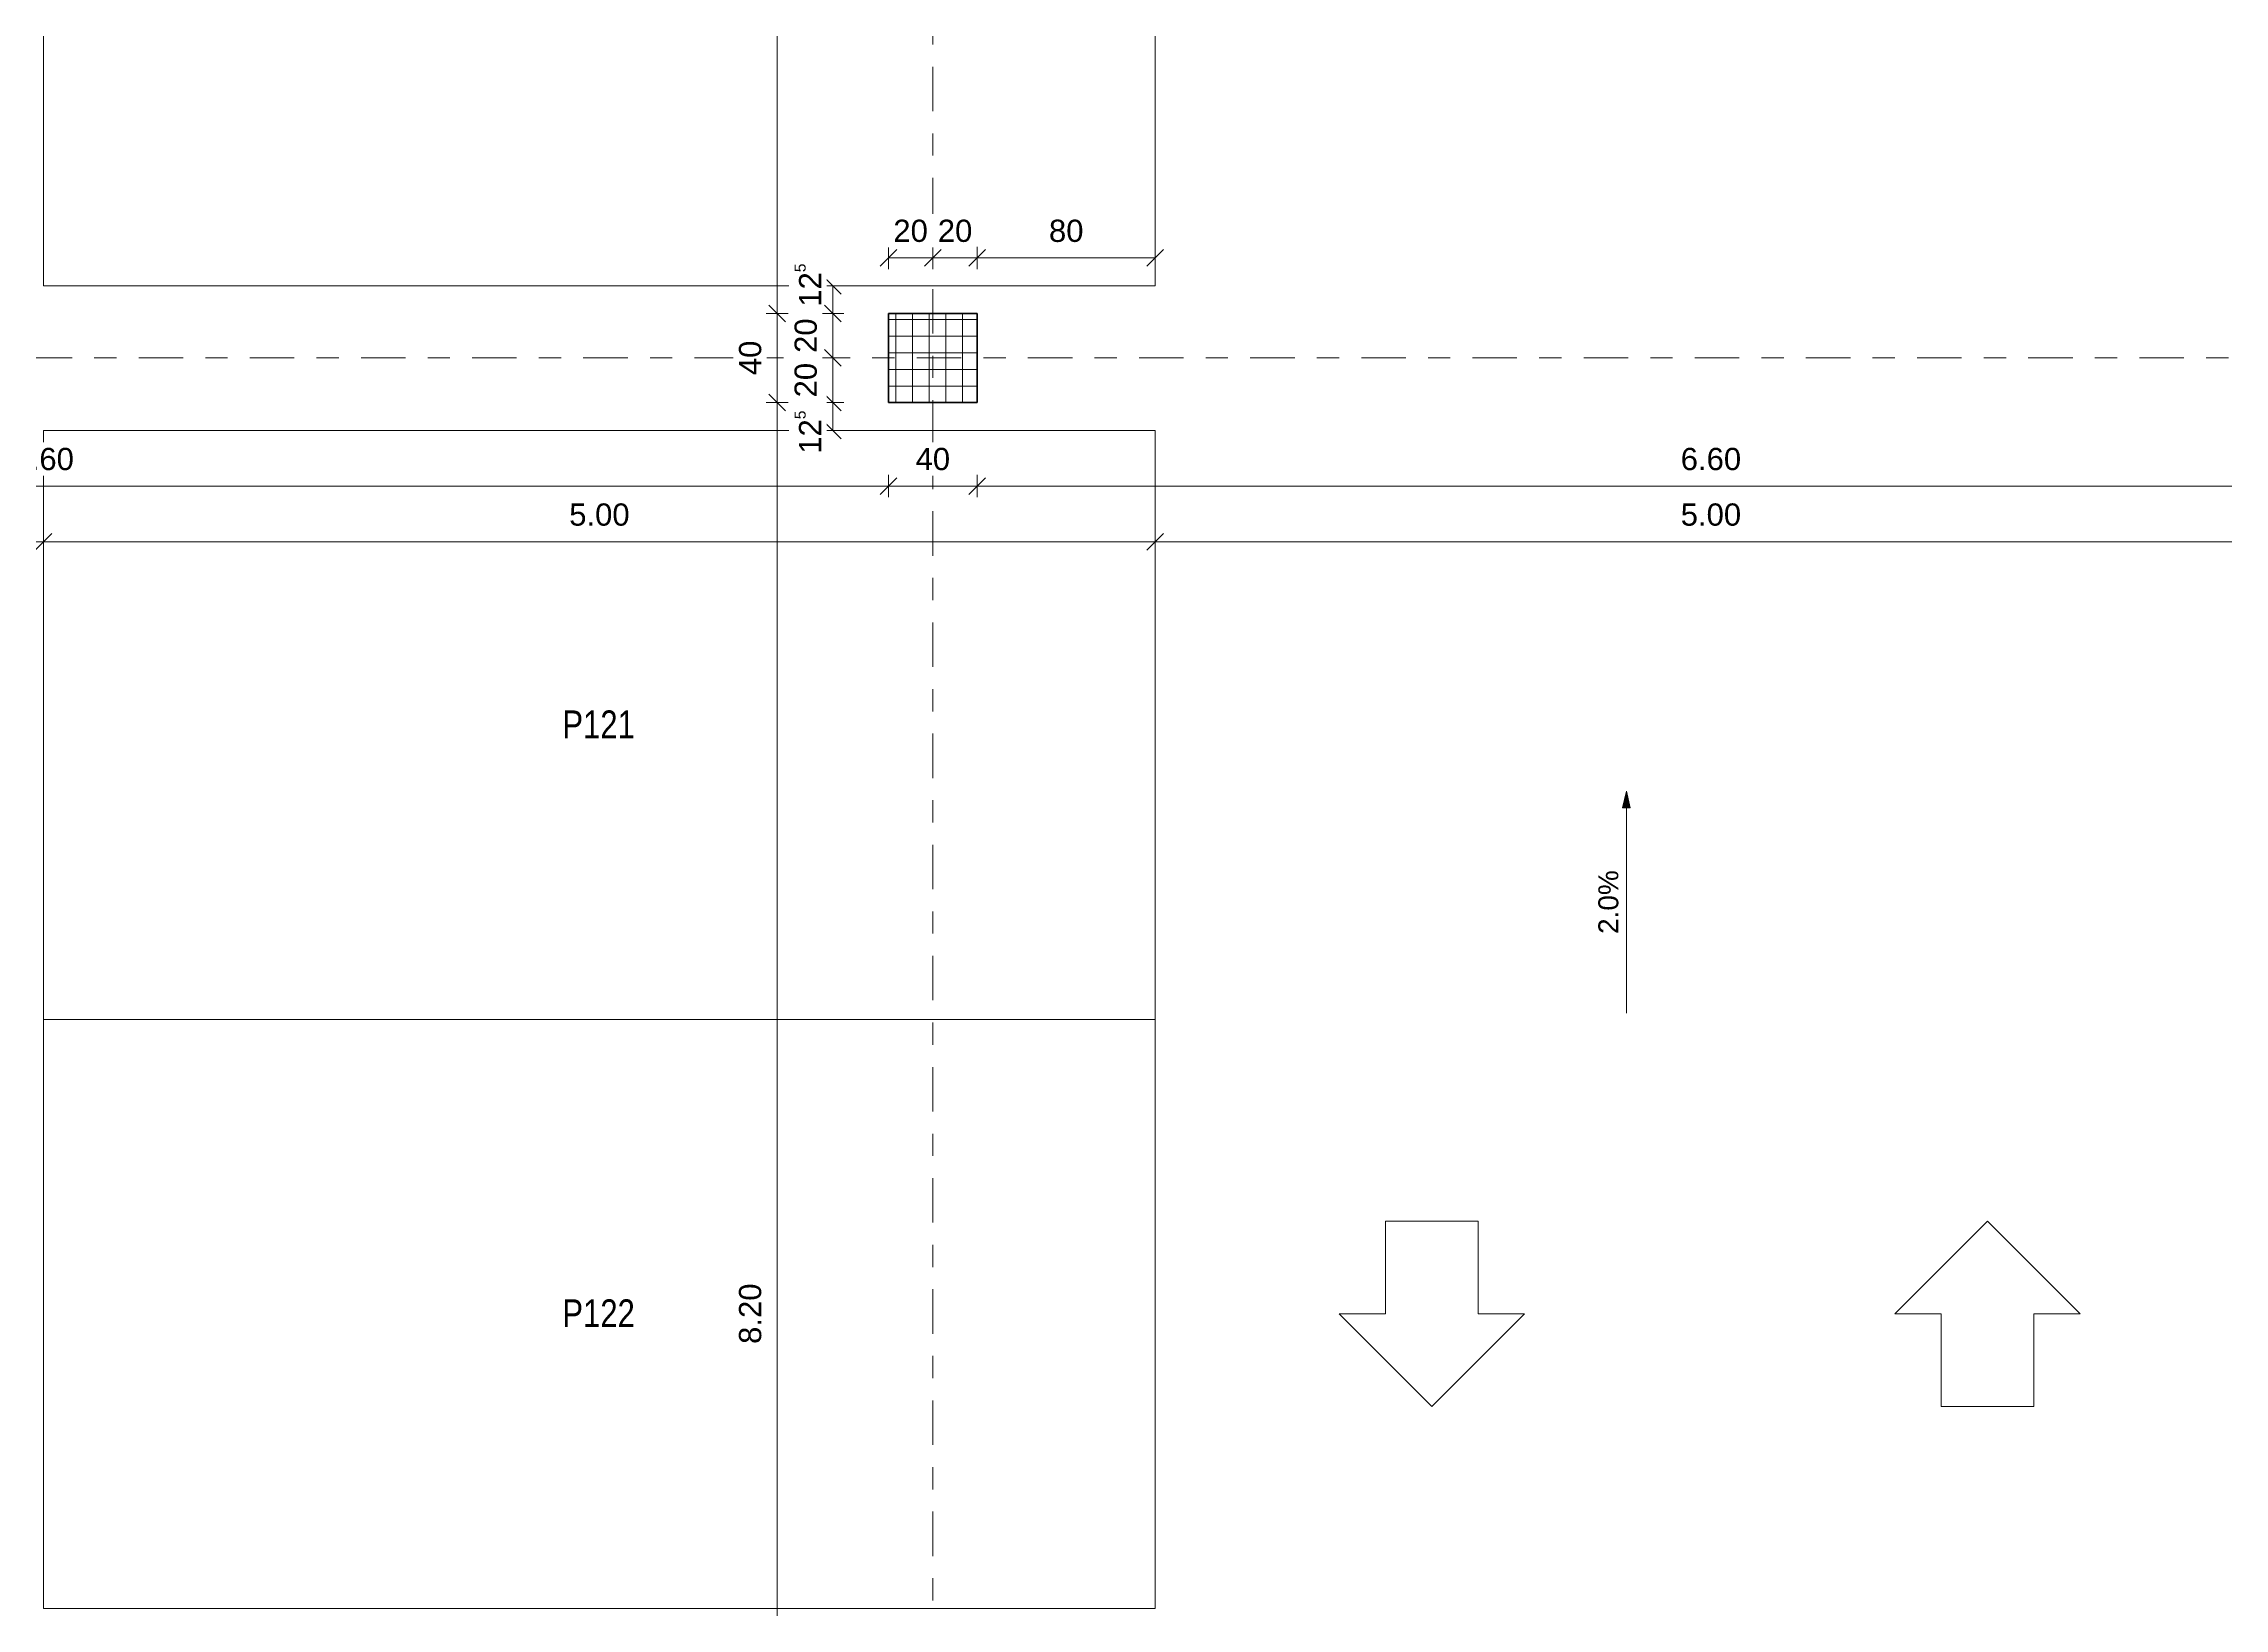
# Model space of a CAD drawing. Header units: metres. Extents: x -86 to 44, y -23 to 39.
# Drawn here: x -47.71 to -37.9, y 6.95 to 13.99 of the extents above; entities that cross this region are included whole.
import ezdxf

# ---------------------------------------------------------------- set-up
doc = ezdxf.new("R2010")
doc.units = ezdxf.units.M
doc.linetypes.add('_Rasterlinie_', pattern=[0.375, 0.2, -0.05, 0.075, -0.05])
for name, color, linetype, lineweight in [('A-____-____-DIMS', 7, 'Continuous', 5), ('A-____-____-DIMS-50', 7, 'Continuous', 5), ('A-DETL-GENF-OTLN', 7, 'Continuous', 9), ('C-PRKG-____-IDEN', 7, 'Continuous', 5), ('C-PRKG-____-OTLN', 7, 'Continuous', 9), ('G-____-____-DIMS', 7, 'Continuous', 5), ('S-COLS-____-MCUT', 7, 'Continuous', 35), ('S-COLS-____-OTLN', 7, 'Continuous', 9), ('S-GRID-____-OTLN', 7, 'Continuous', 5)]:
    doc.layers.add(name, color=color, linetype=linetype, lineweight=lineweight)
doc.styles.add('Arial', font='arial.ttf', dxfattribs={"height": 0.09})
doc.styles.add('Arial_1', font='arial.ttf', dxfattribs={"height": 0.1})
doc.styles.add('Arial_3', font='arial.ttf', dxfattribs={"width": 0.8, "height": 0.125})
doc.dimstyles.new('SUB_Rohbau_fein_3', dxfattribs={"dimscale": 0.3048, "dimtxt": 0.102026, "dimasz": 0.246063, "dimexe": 0.164042, "dimexo": 0.0625, "dimgap": 0.123031, "dimtad": 1, "dimdec": 1, "dimlfac": 100, "dimrnd": 0.5, "dimdsep": 46, "dimtxsty": 'Arial_1', "dimblk1": 'OBLIQUE', "dimblk2": 'OBLIQUE', "dimsah": 1, "dimcen": 0.09, "dimazin": 0, "dimtfac": 1, "dimtdec": 4, "dimtix": 1, "dimtmove": 2, "dimatfit": 3, "dimfxl": 0.164042, "dimfxlon": 1, "dimtvp": 1, "dimtfill": 1, "dimtolj": 1, "dimtzin": 0, "dimarcsym": 2})
doc.dimstyles.new('SUB_Rohbau_fein_6', dxfattribs={"dimscale": 0.3048, "dimtxt": 0.102026, "dimasz": 0.246063, "dimexe": 0.164042, "dimexo": 0.0625, "dimgap": 0.123031, "dimtad": 1, "dimdec": 1, "dimlfac": 100, "dimrnd": 0.5, "dimdsep": 46, "dimtxsty": 'Arial_1', "dimblk1": 'OBLIQUE', "dimblk2": 'OBLIQUE', "dimsah": 1, "dimcen": 0.09, "dimazin": 0, "dimtfac": 1, "dimtdec": 4, "dimtix": 1, "dimtmove": 0, "dimatfit": 3, "dimfxl": 0.164042, "dimfxlon": 1, "dimtvp": 1, "dimtfill": 1, "dimtolj": 1, "dimtzin": 0, "dimarcsym": 2})
doc.dimstyles.new('SUB_Rohbau_fein_7', dxfattribs={"dimscale": 0.3048, "dimtxt": 0.102026, "dimasz": 0.246063, "dimexe": 0.164042, "dimexo": 0.0625, "dimgap": 0.123031, "dimtad": 1, "dimrnd": 0.005, "dimzin": 0, "dimdsep": 46, "dimtxsty": 'Arial_1', "dimblk1": 'OBLIQUE', "dimblk2": 'OBLIQUE', "dimsah": 1, "dimcen": 0.09, "dimazin": 0, "dimtfac": 1, "dimtdec": 4, "dimtix": 1, "dimtmove": 0, "dimatfit": 3, "dimfxl": 0.164042, "dimfxlon": 1, "dimtvp": 1, "dimtfill": 1, "dimtolj": 1, "dimtzin": 0, "dimarcsym": 2})

# ---------------------------------------------------------------- blocks, each defined once
blk = doc.blocks.new('PP_Parkplatz - 2650 x 5000-V52--01_UG_OK_FFB_AF')
at = {"layer": 'C-PRKG-____-OTLN', "color": 253, "true_color": 0x999999}
for p, q in [((-47.708, 12.9016), (-47.708, 15.551)), ((-42.708, 15.551), (-47.708, 15.551)), ((-42.708, 15.551), (-47.708, 15.551)), ((-47.708, 15.551), (-47.708, 12.9016)), ((-47.708, 12.9016), (-47.708, 15.551)), ((-47.708, 15.551), (-42.708, 15.551)), ((-47.708, 15.551), (-47.708, 15.551)), ((-42.708, 12.9016), (-42.708, 15.551)), ((-42.708, 12.9016), (-42.708, 15.551)), ((-42.708, 15.551), (-42.708, 12.9016)), ((-42.708, 15.551), (-42.708, 15.551)), ((-42.708, 12.9016), (-47.708, 12.9016)), ((-47.708, 12.9016), (-42.708, 12.9016)), ((-42.708, 12.9016), (-47.708, 12.9016)), ((-47.708, 12.9016), (-47.708, 12.9016)), ((-42.708, 12.9016), (-42.708, 12.9016))]:
    blk.add_line(p, q, dxfattribs=at)
blk = doc.blocks.new('PP_Parkplatz - 2650 x 5000-V56--01_UG_OK_FFB_AF')
at = {"layer": 'C-PRKG-____-OTLN', "color": 253, "true_color": 0x999999}
for p, q in [((-42.708, 9.6005), (-47.708, 9.6005)), ((-47.708, 9.6005), (-47.708, 6.9511)), ((-47.708, 9.6005), (-47.708, 9.6005)), ((-42.708, 6.9511), (-42.708, 9.6005)), ((-42.708, 9.6005), (-42.708, 9.6005)), ((-47.708, 6.9511), (-42.708, 6.9511)), ((-47.708, 6.9511), (-47.708, 6.951)), ((-42.708, 6.9511), (-42.708, 6.951))]:
    blk.add_line(p, q, dxfattribs=at)
blk = doc.blocks.new('PP_Parkplatz - 2650 x 5000-V57--01_UG_OK_FFB_AF')
at = {"layer": 'C-PRKG-____-OTLN', "color": 253, "true_color": 0x999999}
for p, q in [((-42.708, 12.25), (-47.708, 12.25)), ((-47.708, 12.25), (-47.708, 9.6005)), ((-47.708, 12.25), (-47.708, 12.25)), ((-42.708, 9.6005), (-42.708, 12.25)), ((-42.708, 12.25), (-42.708, 12.25)), ((-47.708, 9.6005), (-42.708, 9.6005)), ((-47.708, 9.6005), (-47.708, 9.6005)), ((-42.708, 9.6005), (-42.708, 9.6005))]:
    blk.add_line(p, q, dxfattribs=at)
blk = doc.blocks.new('DE_Fahrtrichtung - DE_Fahrtrichtung-18426228--01_UG_OK_FFB_AF')
at = {"layer": 'A-DETL-GENF-OTLN'}
for p, q in [((1.325, -0.8335), (0.9082, -1.2503)), ((1.325, -1.0419), (1.325, -0.8335)), ((1.7418, -1.0419), (1.325, -1.0419)), ((1.7418, -1.4586), (1.7418, -1.0419)), ((0.9082, -1.2503), (1.325, -1.667)), ((1.325, -1.667), (1.325, -1.4586)), ((1.325, -1.4586), (1.7418, -1.4586)), ((1.7418, -3.7508), (1.325, -3.334)), ((1.325, -3.334), (1.325, -3.5424)), ((1.325, -3.5424), (0.9082, -3.5424)), ((0.9082, -3.5424), (0.9082, -3.9591)), ((1.325, -4.1675), (1.7418, -3.7508)), ((0.9082, -3.9591), (1.325, -3.9591)), ((1.325, -3.9591), (1.325, -4.1675))]:
    blk.add_line(p, q, dxfattribs=at)
blk = doc.blocks.new('DIMBLOCK903--01_UG_OK_FFB_AF')
at = {"layer": 'A-____-____-DIMS-50'}
for p, q in [((-44.158, 12.9016), (-44.208, 12.9016)), ((-44.158, 12.9016), (-44.1955, 12.9391)), ((-44.158, 12.9016), (-44.158, 12.7766)), ((-44.158, 12.9016), (-44.1205, 12.8641)), ((-44.158, 12.9016), (-44.108, 12.9016)), ((-44.158, 12.7766), (-44.208, 12.7766)), ((-44.158, 12.7766), (-44.1955, 12.8141)), ((-44.158, 12.7766), (-44.1205, 12.7391)), ((-44.158, 12.7766), (-44.108, 12.7766))]:
    blk.add_line(p, q, dxfattribs=at)
at = {"layer": 'A-____-____-DIMS-50', "color": 0, "insert": (-44.33, 12.807), "char_height": 0.1, "width": 0.248525, "attachment_point": 1, "rotation": 90, "line_spacing_factor": 0.941778, "style": 'Arial_1', "bg_fill": 3, "box_fill_scale": 1.25, "bg_fill_color": 256, "bg_fill_true_color": 13158600, "bg_fill_transparency": 0}
blk.add_mtext('12\\A2\\H0.5x;\\S5^  ;\\H2x;', dxfattribs=at)
blk = doc.blocks.new('_Oblique')
at = {"color": 0, "linetype": 'ByBlock', "lineweight": -2}
blk.add_line((-0.5, -0.5), (0.5, 0.5), dxfattribs=at)
blk = doc.blocks.new('DIMBLOCK904--01_UG_OK_FFB_AF')
at = {"layer": 'A-____-____-DIMS-50'}
for p, q in [((-44.158, 12.7766), (-44.208, 12.7766)), ((-44.158, 12.7766), (-44.1955, 12.8141)), ((-44.158, 12.7766), (-44.158, 12.5766)), ((-44.158, 12.7766), (-44.1205, 12.7391)), ((-44.158, 12.7766), (-44.108, 12.7766)), ((-44.158, 12.5766), (-44.208, 12.5766)), ((-44.158, 12.5766), (-44.1955, 12.6141)), ((-44.158, 12.5766), (-44.1205, 12.5391)), ((-44.158, 12.5766), (-44.108, 12.5766))]:
    blk.add_line(p, q, dxfattribs=at)
at = {"layer": 'A-____-____-DIMS-50', "color": 0, "insert": (-44.33, 12.599), "char_height": 0.1, "width": 0.186088, "attachment_point": 1, "rotation": 90, "line_spacing_factor": 0.941778, "style": 'Arial_1', "bg_fill": 3, "box_fill_scale": 1.25, "bg_fill_color": 256, "bg_fill_true_color": 13158600, "bg_fill_transparency": 0}
blk.add_mtext('20', dxfattribs=at)
blk = doc.blocks.new('DIMBLOCK905--01_UG_OK_FFB_AF')
at = {"layer": 'A-____-____-DIMS-50'}
for p, q in [((-44.158, 12.5766), (-44.208, 12.5766)), ((-44.158, 12.5766), (-44.1955, 12.6141)), ((-44.158, 12.5766), (-44.158, 12.3766)), ((-44.158, 12.5766), (-44.1205, 12.5391)), ((-44.158, 12.5766), (-44.108, 12.5766)), ((-44.158, 12.3766), (-44.208, 12.3766)), ((-44.158, 12.3766), (-44.1955, 12.4141)), ((-44.158, 12.3766), (-44.1205, 12.3391)), ((-44.158, 12.3766), (-44.108, 12.3766))]:
    blk.add_line(p, q, dxfattribs=at)
at = {"layer": 'A-____-____-DIMS-50', "color": 0, "insert": (-44.33, 12.399), "char_height": 0.1, "width": 0.186088, "attachment_point": 1, "rotation": 90, "line_spacing_factor": 0.941778, "style": 'Arial_1', "bg_fill": 3, "box_fill_scale": 1.25, "bg_fill_color": 256, "bg_fill_true_color": 13158600, "bg_fill_transparency": 0}
blk.add_mtext('20', dxfattribs=at)
blk = doc.blocks.new('DIMBLOCK906--01_UG_OK_FFB_AF')
at = {"layer": 'A-____-____-DIMS-50'}
for p, q in [((-44.158, 12.3766), (-44.208, 12.3766)), ((-44.158, 12.3766), (-44.1955, 12.4141)), ((-44.158, 12.3766), (-44.158, 12.25)), ((-44.158, 12.3766), (-44.1205, 12.3391)), ((-44.158, 12.3766), (-44.108, 12.3766)), ((-44.158, 12.25), (-44.1955, 12.2875)), ((-44.158, 12.25), (-44.208, 12.25)), ((-44.158, 12.25), (-44.1205, 12.2125)), ((-44.158, 12.25), (-44.108, 12.25))]:
    blk.add_line(p, q, dxfattribs=at)
at = {"layer": 'A-____-____-DIMS-50', "color": 0, "insert": (-44.33, 12.1456), "char_height": 0.1, "width": 0.248525, "attachment_point": 1, "rotation": 90, "line_spacing_factor": 0.941778, "style": 'Arial_1', "bg_fill": 3, "box_fill_scale": 1.25, "bg_fill_color": 256, "bg_fill_true_color": 13158600, "bg_fill_transparency": 0}
blk.add_mtext('12\\A2\\H0.5x;\\S5^  ;\\H2x;', dxfattribs=at)
blk = doc.blocks.new('DIMBLOCK907--01_UG_OK_FFB_AF')
at = {"layer": 'A-____-____-DIMS-50'}
for p, q in [((-43.908, 13.0266), (-43.908, 13.0766)), ((-43.908, 13.0266), (-43.8705, 13.0641)), ((-43.708, 13.0266), (-43.708, 13.0766)), ((-43.708, 13.0266), (-43.6705, 13.0641)), ((-43.908, 13.0266), (-43.9455, 12.9891)), ((-43.908, 13.0266), (-43.708, 13.0266)), ((-43.908, 13.0266), (-43.908, 12.9766)), ((-43.708, 13.0266), (-43.7455, 12.9891)), ((-43.708, 13.0266), (-43.708, 12.9766))]:
    blk.add_line(p, q, dxfattribs=at)
at = {"layer": 'A-____-____-DIMS-50', "color": 0, "insert": (-43.8856, 13.1986), "char_height": 0.1, "width": 0.186088, "attachment_point": 1, "line_spacing_factor": 0.941778, "style": 'Arial_1', "bg_fill": 3, "box_fill_scale": 1.25, "bg_fill_color": 256, "bg_fill_true_color": 13158600, "bg_fill_transparency": 0}
blk.add_mtext('20', dxfattribs=at)
blk = doc.blocks.new('DIMBLOCK908--01_UG_OK_FFB_AF')
at = {"layer": 'A-____-____-DIMS-50'}
for p, q in [((-43.708, 13.0266), (-43.708, 13.0766)), ((-43.708, 13.0266), (-43.6705, 13.0641)), ((-43.508, 13.0266), (-43.508, 13.0766)), ((-43.508, 13.0266), (-43.4705, 13.0641)), ((-43.708, 13.0266), (-43.7455, 12.9891)), ((-43.708, 13.0266), (-43.508, 13.0266)), ((-43.708, 13.0266), (-43.708, 12.9766)), ((-43.508, 13.0266), (-43.5455, 12.9891)), ((-43.508, 13.0266), (-43.508, 12.9766))]:
    blk.add_line(p, q, dxfattribs=at)
at = {"layer": 'A-____-____-DIMS-50', "color": 0, "insert": (-43.6856, 13.1986), "char_height": 0.1, "width": 0.186088, "attachment_point": 1, "line_spacing_factor": 0.941778, "style": 'Arial_1', "bg_fill": 3, "box_fill_scale": 1.25, "bg_fill_color": 256, "bg_fill_true_color": 13158600, "bg_fill_transparency": 0}
blk.add_mtext('20', dxfattribs=at)
blk = doc.blocks.new('DIMBLOCK909--01_UG_OK_FFB_AF')
at = {"layer": 'A-____-____-DIMS-50'}
for p, q in [((-43.508, 13.0266), (-43.508, 13.0766)), ((-43.508, 13.0266), (-43.4705, 13.0641)), ((-42.708, 13.0266), (-42.708, 13.0766)), ((-42.708, 13.0266), (-42.6705, 13.0641)), ((-43.508, 13.0266), (-43.5455, 12.9891)), ((-43.508, 13.0266), (-42.708, 13.0266)), ((-43.508, 13.0266), (-43.508, 12.9766)), ((-42.708, 13.0266), (-42.7455, 12.9891)), ((-42.708, 13.0266), (-42.708, 12.9766))]:
    blk.add_line(p, q, dxfattribs=at)
at = {"layer": 'A-____-____-DIMS-50', "color": 0, "insert": (-43.1856, 13.1986), "char_height": 0.1, "width": 0.186088, "attachment_point": 1, "line_spacing_factor": 0.941778, "style": 'Arial_1', "bg_fill": 3, "box_fill_scale": 1.25, "bg_fill_color": 256, "bg_fill_true_color": 13158600, "bg_fill_transparency": 0}
blk.add_mtext('80', dxfattribs=at)
blk = doc.blocks.new('DIMBLOCK1000--01_UG_OK_FFB_AF')
at = {"layer": 'A-____-____-DIMS-50'}
for p, q in [((-44.408, 12.3766), (-44.458, 12.3766)), ((-44.408, 12.3766), (-44.4455, 12.4141)), ((-44.408, 4.1766), (-44.408, 12.3766)), ((-44.408, 12.3766), (-44.3705, 12.3391)), ((-44.408, 12.3766), (-44.358, 12.3766)), ((-44.408, 4.1766), (-44.458, 4.1766)), ((-44.408, 4.1766), (-44.4455, 4.2141)), ((-44.408, 4.1766), (-44.3705, 4.1391)), ((-44.408, 4.1766), (-44.358, 4.1766))]:
    blk.add_line(p, q, dxfattribs=at)
at = {"layer": 'A-____-____-DIMS-50', "color": 0, "insert": (-44.58, 8.1409), "char_height": 0.1, "width": 0.325653, "attachment_point": 1, "rotation": 90, "line_spacing_factor": 0.941778, "style": 'Arial_1', "bg_fill": 3, "box_fill_scale": 1.25, "bg_fill_color": 256, "bg_fill_true_color": 13158600, "bg_fill_transparency": 0}
blk.add_mtext('8.20', dxfattribs=at)
blk = doc.blocks.new('DIMBLOCK1001--01_UG_OK_FFB_AF')
at = {"layer": 'A-____-____-DIMS-50'}
for p, q in [((-44.408, 12.7766), (-44.458, 12.7766)), ((-44.408, 12.7766), (-44.4455, 12.8141)), ((-44.408, 12.3766), (-44.408, 12.7766)), ((-44.408, 12.7766), (-44.3705, 12.7391)), ((-44.408, 12.7766), (-44.358, 12.7766)), ((-44.408, 12.3766), (-44.458, 12.3766)), ((-44.408, 12.3766), (-44.4455, 12.4141)), ((-44.408, 12.3766), (-44.3705, 12.3391)), ((-44.408, 12.3766), (-44.358, 12.3766))]:
    blk.add_line(p, q, dxfattribs=at)
at = {"layer": 'A-____-____-DIMS-50', "color": 0, "insert": (-44.58, 12.499), "char_height": 0.1, "width": 0.186088, "attachment_point": 1, "rotation": 90, "line_spacing_factor": 0.941778, "style": 'Arial_1', "bg_fill": 3, "box_fill_scale": 1.25, "bg_fill_color": 256, "bg_fill_true_color": 13158600, "bg_fill_transparency": 0}
blk.add_mtext('40', dxfattribs=at)
blk = doc.blocks.new('DIMBLOCK1002--01_UG_OK_FFB_AF')
at = {"layer": 'A-____-____-DIMS-50'}
for p, q in [((-44.408, 20.9766), (-44.4455, 21.0141)), ((-44.408, 20.9766), (-44.458, 20.9766)), ((-44.408, 12.7766), (-44.408, 20.9766)), ((-44.408, 20.9766), (-44.3705, 20.9391)), ((-44.408, 20.9766), (-44.358, 20.9766)), ((-44.408, 12.7766), (-44.458, 12.7766)), ((-44.408, 12.7766), (-44.4455, 12.8141)), ((-44.408, 12.7766), (-44.3705, 12.7391)), ((-44.408, 12.7766), (-44.358, 12.7766))]:
    blk.add_line(p, q, dxfattribs=at)
at = {"layer": 'A-____-____-DIMS-50', "color": 0, "insert": (-44.58, 16.7409), "char_height": 0.1, "width": 0.325653, "attachment_point": 1, "rotation": 90, "line_spacing_factor": 0.941778, "style": 'Arial_1', "bg_fill": 3, "box_fill_scale": 1.25, "bg_fill_color": 256, "bg_fill_true_color": 13158600, "bg_fill_transparency": 0}
blk.add_mtext('8.20', dxfattribs=at)
blk = doc.blocks.new('DIMBLOCK1106--01_UG_OK_FFB_AF')
at = {"layer": 'A-____-____-DIMS-50'}
for p, q in [((-51.508, 12), (-51.5455, 11.9625)), ((-51.508, 12), (-51.508, 12.05)), ((-51.508, 12), (-51.4705, 12.0375)), ((-51.508, 12), (-43.908, 12)), ((-51.508, 12), (-51.508, 11.95)), ((-43.908, 12), (-43.9455, 11.9625)), ((-43.908, 12), (-43.908, 12.05)), ((-43.908, 12), (-43.8705, 12.0375)), ((-43.908, 12), (-43.908, 11.95))]:
    blk.add_line(p, q, dxfattribs=at)
at = {"layer": 'A-____-____-DIMS-50', "color": 0, "insert": (-47.8437, 12.172), "char_height": 0.1, "width": 0.325653, "attachment_point": 1, "line_spacing_factor": 0.941778, "style": 'Arial_1', "bg_fill": 3, "box_fill_scale": 1.25, "bg_fill_color": 256, "bg_fill_true_color": 13158600, "bg_fill_transparency": 0}
blk.add_mtext('7.60', dxfattribs=at)
blk = doc.blocks.new('DIMBLOCK1107--01_UG_OK_FFB_AF')
at = {"layer": 'A-____-____-DIMS-50'}
for p, q in [((-43.908, 12), (-43.9455, 11.9625)), ((-43.908, 12), (-43.908, 12.05)), ((-43.908, 12), (-43.8705, 12.0375)), ((-43.908, 12), (-43.508, 12)), ((-43.908, 12), (-43.908, 11.95)), ((-43.508, 12), (-43.5455, 11.9625)), ((-43.508, 12), (-43.508, 12.05)), ((-43.508, 12), (-43.4705, 12.0375)), ((-43.508, 12), (-43.508, 11.95))]:
    blk.add_line(p, q, dxfattribs=at)
at = {"layer": 'A-____-____-DIMS-50', "color": 0, "insert": (-43.7856, 12.172), "char_height": 0.1, "width": 0.186088, "attachment_point": 1, "line_spacing_factor": 0.941778, "style": 'Arial_1', "bg_fill": 3, "box_fill_scale": 1.25, "bg_fill_color": 256, "bg_fill_true_color": 13158600, "bg_fill_transparency": 0}
blk.add_mtext('40', dxfattribs=at)
blk = doc.blocks.new('DIMBLOCK1108--01_UG_OK_FFB_AF')
at = {"layer": 'A-____-____-DIMS-50'}
for p, q in [((-43.508, 12), (-43.5455, 11.9625)), ((-43.508, 12), (-43.508, 12.05)), ((-43.508, 12), (-43.4705, 12.0375)), ((-43.508, 12), (-36.908, 12)), ((-43.508, 12), (-43.508, 11.95)), ((-36.908, 12), (-36.9455, 11.9625)), ((-36.908, 12), (-36.908, 12.05)), ((-36.908, 12), (-36.8705, 12.0375)), ((-36.908, 12), (-36.908, 11.95))]:
    blk.add_line(p, q, dxfattribs=at)
at = {"layer": 'A-____-____-DIMS-50', "color": 0, "insert": (-40.3437, 12.172), "char_height": 0.1, "width": 0.325653, "attachment_point": 1, "line_spacing_factor": 0.941778, "style": 'Arial_1', "bg_fill": 3, "box_fill_scale": 1.25, "bg_fill_color": 256, "bg_fill_true_color": 13158600, "bg_fill_transparency": 0}
blk.add_mtext('6.60', dxfattribs=at)
blk = doc.blocks.new('DIMBLOCK1117--01_UG_OK_FFB_AF')
at = {"layer": 'A-____-____-DIMS-50'}
for p, q in [((-52.708, 11.75), (-52.708, 11.8)), ((-52.708, 11.75), (-52.6705, 11.7875)), ((-47.708, 11.75), (-47.708, 11.8)), ((-47.708, 11.75), (-47.6705, 11.7875)), ((-52.708, 11.75), (-52.7455, 11.7125)), ((-52.708, 11.75), (-47.708, 11.75)), ((-52.708, 11.75), (-52.708, 11.7)), ((-47.708, 11.75), (-47.7455, 11.7125)), ((-47.708, 11.75), (-47.708, 11.7))]:
    blk.add_line(p, q, dxfattribs=at)
at = {"layer": 'A-____-____-DIMS-50', "color": 0, "insert": (-50.3437, 11.922), "char_height": 0.1, "width": 0.325653, "attachment_point": 1, "line_spacing_factor": 0.941778, "style": 'Arial_1', "bg_fill": 3, "box_fill_scale": 1.25, "bg_fill_color": 256, "bg_fill_true_color": 13158600, "bg_fill_transparency": 0}
blk.add_mtext('5.00', dxfattribs=at)
blk = doc.blocks.new('DIMBLOCK1118--01_UG_OK_FFB_AF')
at = {"layer": 'A-____-____-DIMS-50'}
for p, q in [((-47.708, 11.75), (-47.708, 11.8)), ((-47.708, 11.75), (-47.6705, 11.7875)), ((-42.708, 11.75), (-42.708, 11.8)), ((-42.708, 11.75), (-42.6705, 11.7875)), ((-47.708, 11.75), (-47.7455, 11.7125)), ((-47.708, 11.75), (-42.708, 11.75)), ((-47.708, 11.75), (-47.708, 11.7)), ((-42.708, 11.75), (-42.7455, 11.7125)), ((-42.708, 11.75), (-42.708, 11.7))]:
    blk.add_line(p, q, dxfattribs=at)
at = {"layer": 'A-____-____-DIMS-50', "color": 0, "insert": (-45.3437, 11.922), "char_height": 0.1, "width": 0.325653, "attachment_point": 1, "line_spacing_factor": 0.941778, "style": 'Arial_1', "bg_fill": 3, "box_fill_scale": 1.25, "bg_fill_color": 256, "bg_fill_true_color": 13158600, "bg_fill_transparency": 0}
blk.add_mtext('5.00', dxfattribs=at)
blk = doc.blocks.new('DIMBLOCK1119--01_UG_OK_FFB_AF')
at = {"layer": 'A-____-____-DIMS-50'}
for p, q in [((-42.708, 11.75), (-42.708, 11.8)), ((-42.708, 11.75), (-42.6705, 11.7875)), ((-37.708, 11.75), (-37.708, 11.8)), ((-37.708, 11.75), (-37.6705, 11.7875)), ((-42.708, 11.75), (-42.7455, 11.7125)), ((-42.708, 11.75), (-37.708, 11.75)), ((-42.708, 11.75), (-42.708, 11.7)), ((-37.708, 11.75), (-37.7455, 11.7125)), ((-37.708, 11.75), (-37.708, 11.7))]:
    blk.add_line(p, q, dxfattribs=at)
at = {"layer": 'A-____-____-DIMS-50', "color": 0, "insert": (-40.3437, 11.922), "char_height": 0.1, "width": 0.325653, "attachment_point": 1, "line_spacing_factor": 0.941778, "style": 'Arial_1', "bg_fill": 3, "box_fill_scale": 1.25, "bg_fill_color": 256, "bg_fill_true_color": 13158600, "bg_fill_transparency": 0}
blk.add_mtext('5.00', dxfattribs=at)

msp = doc.modelspace()

# ---------------------------------------------------------------- hatches: boundary and pattern name
at = {"layer": 'G-____-____-DIMS'}
msp.add_hatch(color=256, dxfattribs=at).paths.add_polyline_path([(-40.5882, 10.6281), (-40.6048, 10.5531), (-40.5716, 10.5531)])
at = {"layer": 'S-COLS-____-OTLN'}
h = msp.add_hatch(dxfattribs=at)
h.set_pattern_fill('FP_2', color=256, style=0, pattern_type=2)
h.set_pattern_definition([(0, (0, 0), (0, 0.075), []), (90, (0, 0), (-0.075, 5e-18), [])])
h.paths.add_polyline_path([(-43.508, 12.3766), (-43.508, 12.7766), (-43.908, 12.7766), (-43.908, 12.3766)])

# ---------------------------------------------------------------- linework, layer by layer
at = {"layer": 'G-____-____-DIMS'}
for p, q in [((-40.5882, 10.6281), (-40.6048, 10.5531)), ((-40.5716, 10.5531), (-40.5882, 10.6281)), ((-40.6048, 10.5531), (-40.5716, 10.5531))]:
    msp.add_line(p, q, dxfattribs=at)
at = {"layer": 'S-COLS-____-MCUT'}
for p, q in [((-43.508, 12.7766), (-43.908, 12.7766)), ((-43.908, 12.7766), (-43.908, 12.3766)), ((-43.508, 12.3766), (-43.508, 12.7766)), ((-43.908, 12.3766), (-43.508, 12.3766))]:
    msp.add_line(p, q, dxfattribs=at)
at = {"layer": 'S-GRID-____-OTLN', "color": 8, "linetype": '_Rasterlinie_', "true_color": 0x808080}
for p, q in [((-43.708, -7.8134), (-43.708, 34.9016)), ((-80.7802, 12.5766), (-35.6866, 12.5766))]:
    msp.add_line(p, q, dxfattribs=at)

# ---------------------------------------------------------------- block references
at = {"layer": 'A-DETL-GENF-OTLN', "rotation": 89.9999999999995}
msp.add_blockref('DE_Fahrtrichtung - DE_Fahrtrichtung-18426228--01_UG_OK_FFB_AF', (-42.7141, 6.9511), dxfattribs=at)
at = {"layer": 'C-PRKG-____-OTLN', "color": 253, "true_color": 0x999999}
for name in ['PP_Parkplatz - 2650 x 5000-V52--01_UG_OK_FFB_AF', 'PP_Parkplatz - 2650 x 5000-V57--01_UG_OK_FFB_AF', 'PP_Parkplatz - 2650 x 5000-V56--01_UG_OK_FFB_AF']:
    msp.add_blockref(name, (0, 0), dxfattribs=at)

# ---------------------------------------------------------------- texts
at = {"layer": 'G-____-____-DIMS', "insert": (-40.7143, 9.9853), "char_height": 0.09, "width": 0.342666, "attachment_point": 1, "rotation": 90, "line_spacing_factor": 0.941778, "style": 'Arial', "bg_fill": 3, "box_fill_scale": 1.25, "bg_fill_color": 256, "bg_fill_true_color": 13158600, "bg_fill_transparency": 0}
msp.add_mtext('2.0%', dxfattribs=at)

# ---------------------------------------------------------------- next in the draw order: linework, layer by layer
at = {"layer": 'G-____-____-DIMS'}
msp.add_line((-40.5882, 9.6281), (-40.5882, 10.6281), dxfattribs=at)

# ---------------------------------------------------------------- next in the draw order: texts
at = {"layer": 'C-PRKG-____-IDEN', "char_height": 0.125, "width": 0.391223, "attachment_point": 1, "style": 'Arial_3', "bg_fill": 3, "box_fill_scale": 1.25, "bg_fill_color": 256, "bg_fill_true_color": 13158600, "bg_fill_transparency": 0}
for s, insert in [('P121', (-45.3746, 10.9907)), ('P122', (-45.3746, 8.3413))]:
    msp.add_mtext(s, dxfattribs=dict(at, insert=insert))

# ---------------------------------------------------------------- next in the draw order: dimensions: what is measured, and where the dimension line sits
at = {"layer": 'A-____-____-DIMS'}
dim = msp.add_linear_dim(base=(-43.708, 13.0266), p1=(-43.908, 12.9766), p2=(-43.708, 13.0766), dimstyle='SUB_Rohbau_fein_6', override={"dimpost": '<>', "dimfxl": 0.223607}, dxfattribs=at)
dim.commit()
dim.dimension.update_dxf_attribs({"geometry": 'DIMBLOCK907--01_UG_OK_FFB_AF', "text_midpoint": (-43.808, 13.1151)})
dim = msp.add_linear_dim(base=(-44.158, 12.7766), p1=(-44.108, 12.9016), p2=(-44.108, 12.7766), angle=90, text='\\A1;12\\Q;{\\A1;{\\H0.5x;\\S5^ ;}}', dimstyle='SUB_Rohbau_fein_3', override={"dimpost": '<>', "dimfxl": 0.125032}, dxfattribs=at)
dim.commit()
dim.dimension.update_dxf_attribs({"geometry": 'DIMBLOCK903--01_UG_OK_FFB_AF', "text_midpoint": (-44.2634, 12.9312), "dimtype": 160, "text_rotation": 90})

# ---------------------------------------------------------------- next in the draw order: dimensions: what is measured, and where the dimension line sits
dim = msp.add_linear_dim(base=(-43.508, 13.0266), p1=(-43.708, 13.0766), p2=(-43.508, 12.9766), dimstyle='SUB_Rohbau_fein_6', override={"dimpost": '<>', "dimfxl": 0.223607}, dxfattribs=at)
dim.commit()
dim.dimension.update_dxf_attribs({"geometry": 'DIMBLOCK908--01_UG_OK_FFB_AF', "text_midpoint": (-43.608, 13.1151)})
dim = msp.add_linear_dim(base=(-44.158, 12.5766), p1=(-44.108, 12.7766), p2=(-44.108, 12.5766), angle=90, dimstyle='SUB_Rohbau_fein_6', override={"dimpost": '<>', "dimfxl": 0.2}, dxfattribs=at)
dim.commit()
dim.dimension.update_dxf_attribs({"geometry": 'DIMBLOCK904--01_UG_OK_FFB_AF', "text_midpoint": (-44.2466, 12.6766)})

# ---------------------------------------------------------------- next in the draw order: dimensions: what is measured, and where the dimension line sits
dim = msp.add_linear_dim(base=(-42.708, 13.0266), p1=(-43.508, 12.9766), p2=(-42.708, 12.9766), dimstyle='SUB_Rohbau_fein_6', override={"dimpost": '<>', "dimfxl": 0.8}, dxfattribs=at)
dim.commit()
dim.dimension.update_dxf_attribs({"geometry": 'DIMBLOCK909--01_UG_OK_FFB_AF', "text_midpoint": (-43.108, 13.1151)})
dim = msp.add_linear_dim(base=(-44.158, 12.3766), p1=(-44.108, 12.5766), p2=(-44.108, 12.3766), angle=90, dimstyle='SUB_Rohbau_fein_6', override={"dimpost": '<>', "dimfxl": 0.2}, dxfattribs=at)
dim.commit()
dim.dimension.update_dxf_attribs({"geometry": 'DIMBLOCK905--01_UG_OK_FFB_AF', "text_midpoint": (-44.2466, 12.4766)})

# ---------------------------------------------------------------- next in the draw order: dimensions: what is measured, and where the dimension line sits
dim = msp.add_linear_dim(base=(-44.158, 12.25), p1=(-44.108, 12.3766), p2=(-44.108, 12.25), angle=90, text='\\A1;12\\Q;{\\A1;{\\H0.5x;\\S5^ ;}}', dimstyle='SUB_Rohbau_fein_3', override={"dimpost": '<>', "dimfxl": 0.126584}, dxfattribs=at)
dim.commit()
dim.dimension.update_dxf_attribs({"geometry": 'DIMBLOCK906--01_UG_OK_FFB_AF', "text_midpoint": (-44.2634, 12.2699), "dimtype": 160, "text_rotation": 90})

# ---------------------------------------------------------------- next in the draw order: dimensions: what is measured, and where the dimension line sits
dim = msp.add_linear_dim(base=(-44.408, 12.3766), p1=(-44.358, 4.1766), p2=(-44.358, 12.3766), angle=90, dimstyle='SUB_Rohbau_fein_7', override={"dimpost": '<>', "dimfxl": 8.200004}, dxfattribs=at)
dim.commit()
dim.dimension.update_dxf_attribs({"geometry": 'DIMBLOCK1000--01_UG_OK_FFB_AF', "text_midpoint": (-44.4966, 8.2766)})

# ---------------------------------------------------------------- next in the draw order: dimensions: what is measured, and where the dimension line sits
dim = msp.add_linear_dim(base=(-44.408, 12.7766), p1=(-44.358, 12.3766), p2=(-44.358, 12.7766), angle=90, dimstyle='SUB_Rohbau_fein_6', override={"dimpost": '<>', "dimfxl": 0.4}, dxfattribs=at)
dim.commit()
dim.dimension.update_dxf_attribs({"geometry": 'DIMBLOCK1001--01_UG_OK_FFB_AF', "text_midpoint": (-44.4966, 12.5766)})
dim = msp.add_linear_dim(base=(-43.908, 12), p1=(-51.508, 12.05), p2=(-43.908, 12.05), dimstyle='SUB_Rohbau_fein_7', override={"dimpost": '<>', "dimfxl": 7.6}, dxfattribs=at)
dim.commit()
dim.dimension.update_dxf_attribs({"geometry": 'DIMBLOCK1106--01_UG_OK_FFB_AF', "text_midpoint": (-47.708, 12.0885)})

# ---------------------------------------------------------------- next in the draw order: dimensions: what is measured, and where the dimension line sits
dim = msp.add_linear_dim(base=(-44.408, 20.9766), p1=(-44.358, 12.7766), p2=(-44.358, 20.9766), angle=90, dimstyle='SUB_Rohbau_fein_7', override={"dimpost": '<>', "dimfxl": 8.199996}, dxfattribs=at)
dim.commit()
dim.dimension.update_dxf_attribs({"geometry": 'DIMBLOCK1002--01_UG_OK_FFB_AF', "text_midpoint": (-44.4966, 16.8766)})
for base, p1, p2, dimstyle, override, picture, middle in [((-43.508, 12), (-43.908, 12.05), (-43.508, 12.05), 'SUB_Rohbau_fein_6', {"dimpost": '<>', "dimfxl": 0.4}, 'DIMBLOCK1107--01_UG_OK_FFB_AF', (-43.708, 12.0885)), ((-47.708, 11.75), (-52.708, 11.8), (-47.708, 11.8), 'SUB_Rohbau_fein_7', {"dimpost": '<>', "dimfxl": 5}, 'DIMBLOCK1117--01_UG_OK_FFB_AF', (-50.208, 11.8385))]:
    dim = msp.add_linear_dim(base=base, p1=p1, p2=p2, dimstyle=dimstyle, override=override, dxfattribs=at)
    dim.commit()
    dim.dimension.update_dxf_attribs({"geometry": picture, "text_midpoint": middle})

# ---------------------------------------------------------------- next in the draw order: dimensions: what is measured, and where the dimension line sits
dim = msp.add_linear_dim(base=(-36.908, 12), p1=(-43.508, 12.05), p2=(-36.908, 12.05), dimstyle='SUB_Rohbau_fein_7', override={"dimpost": '<>', "dimfxl": 6.6}, dxfattribs=at)
dim.commit()
dim.dimension.update_dxf_attribs({"geometry": 'DIMBLOCK1108--01_UG_OK_FFB_AF', "text_midpoint": (-40.208, 12.0885)})

# ---------------------------------------------------------------- next in the draw order: dimensions: what is measured, and where the dimension line sits
dim = msp.add_linear_dim(base=(-42.708, 11.75), p1=(-47.708, 11.8), p2=(-42.708, 11.8), dimstyle='SUB_Rohbau_fein_7', override={"dimpost": '<>', "dimfxl": 5}, dxfattribs=at)
dim.commit()
dim.dimension.update_dxf_attribs({"geometry": 'DIMBLOCK1118--01_UG_OK_FFB_AF', "text_midpoint": (-45.208, 11.8385)})

# ---------------------------------------------------------------- next in the draw order: dimensions: what is measured, and where the dimension line sits
dim = msp.add_linear_dim(base=(-37.708, 11.75), p1=(-42.708, 11.8), p2=(-37.708, 11.8), dimstyle='SUB_Rohbau_fein_7', override={"dimpost": '<>', "dimfxl": 5}, dxfattribs=at)
dim.commit()
dim.dimension.update_dxf_attribs({"geometry": 'DIMBLOCK1119--01_UG_OK_FFB_AF', "text_midpoint": (-40.208, 11.8385)})

doc.saveas('drawing.dxf')
